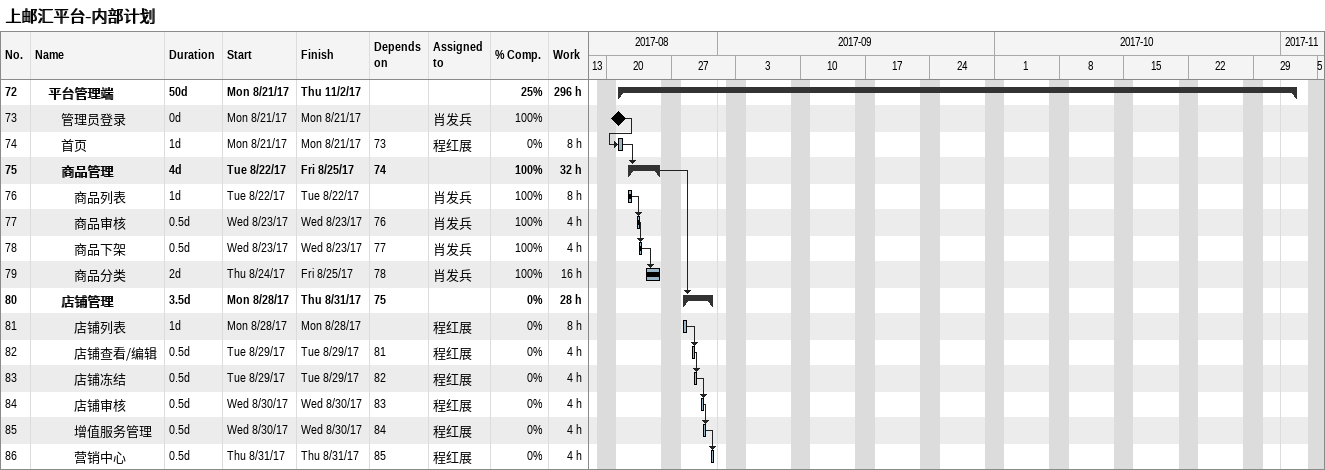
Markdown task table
上邮汇平台-内部计划

| ID | Level | Task | Duration | Start | Finish | Predecessors | Resources | % complete | Work (h) |
|---|---|---|---|---|---|---|---|---|---|
| 72 | 2 | **平台管理端** | 50d | 2017-08-21 | 2017-11-02 |  |  | 25 | 296 |
| 73 | 3 | 管理员登录 | 0d | 2017-08-21 | 2017-08-21 |  | 肖发兵 | 100 |  |
| 74 | 3 | 首页 | 1d | 2017-08-21 | 2017-08-21 | 73 | 程红展 | 0 | 8 |
| 75 | 3 | **商品管理** | 4d | 2017-08-22 | 2017-08-25 | 74 |  | 100 | 32 |
| 76 | 4 | 商品列表 | 1d | 2017-08-22 | 2017-08-22 |  | 肖发兵 | 100 | 8 |
| 77 | 4 | 商品审核 | 0.5d | 2017-08-23 | 2017-08-23 | 76 | 肖发兵 | 100 | 4 |
| 78 | 4 | 商品下架 | 0.5d | 2017-08-23 | 2017-08-23 | 77 | 肖发兵 | 100 | 4 |
| 79 | 4 | 商品分类 | 2d | 2017-08-24 | 2017-08-25 | 78 | 肖发兵 | 100 | 16 |
| 80 | 3 | **店铺管理** | 3.5d | 2017-08-28 | 2017-08-31 | 75 |  | 0 | 28 |
| 81 | 4 | 店铺列表 | 1d | 2017-08-28 | 2017-08-28 |  | 程红展 | 0 | 8 |
| 82 | 4 | 店铺查看/编辑 | 0.5d | 2017-08-29 | 2017-08-29 | 81 | 程红展 | 0 | 4 |
| 83 | 4 | 店铺冻结 | 0.5d | 2017-08-29 | 2017-08-29 | 82 | 程红展 | 0 | 4 |
| 84 | 4 | 店铺审核 | 0.5d | 2017-08-30 | 2017-08-30 | 83 | 程红展 | 0 | 4 |
| 85 | 4 | 增值服务管理 | 0.5d | 2017-08-30 | 2017-08-30 | 84 | 程红展 | 0 | 4 |
| 86 | 4 | 营销中心 | 0.5d | 2017-08-31 | 2017-08-31 | 85 | 程红展 | 0 | 4 |
